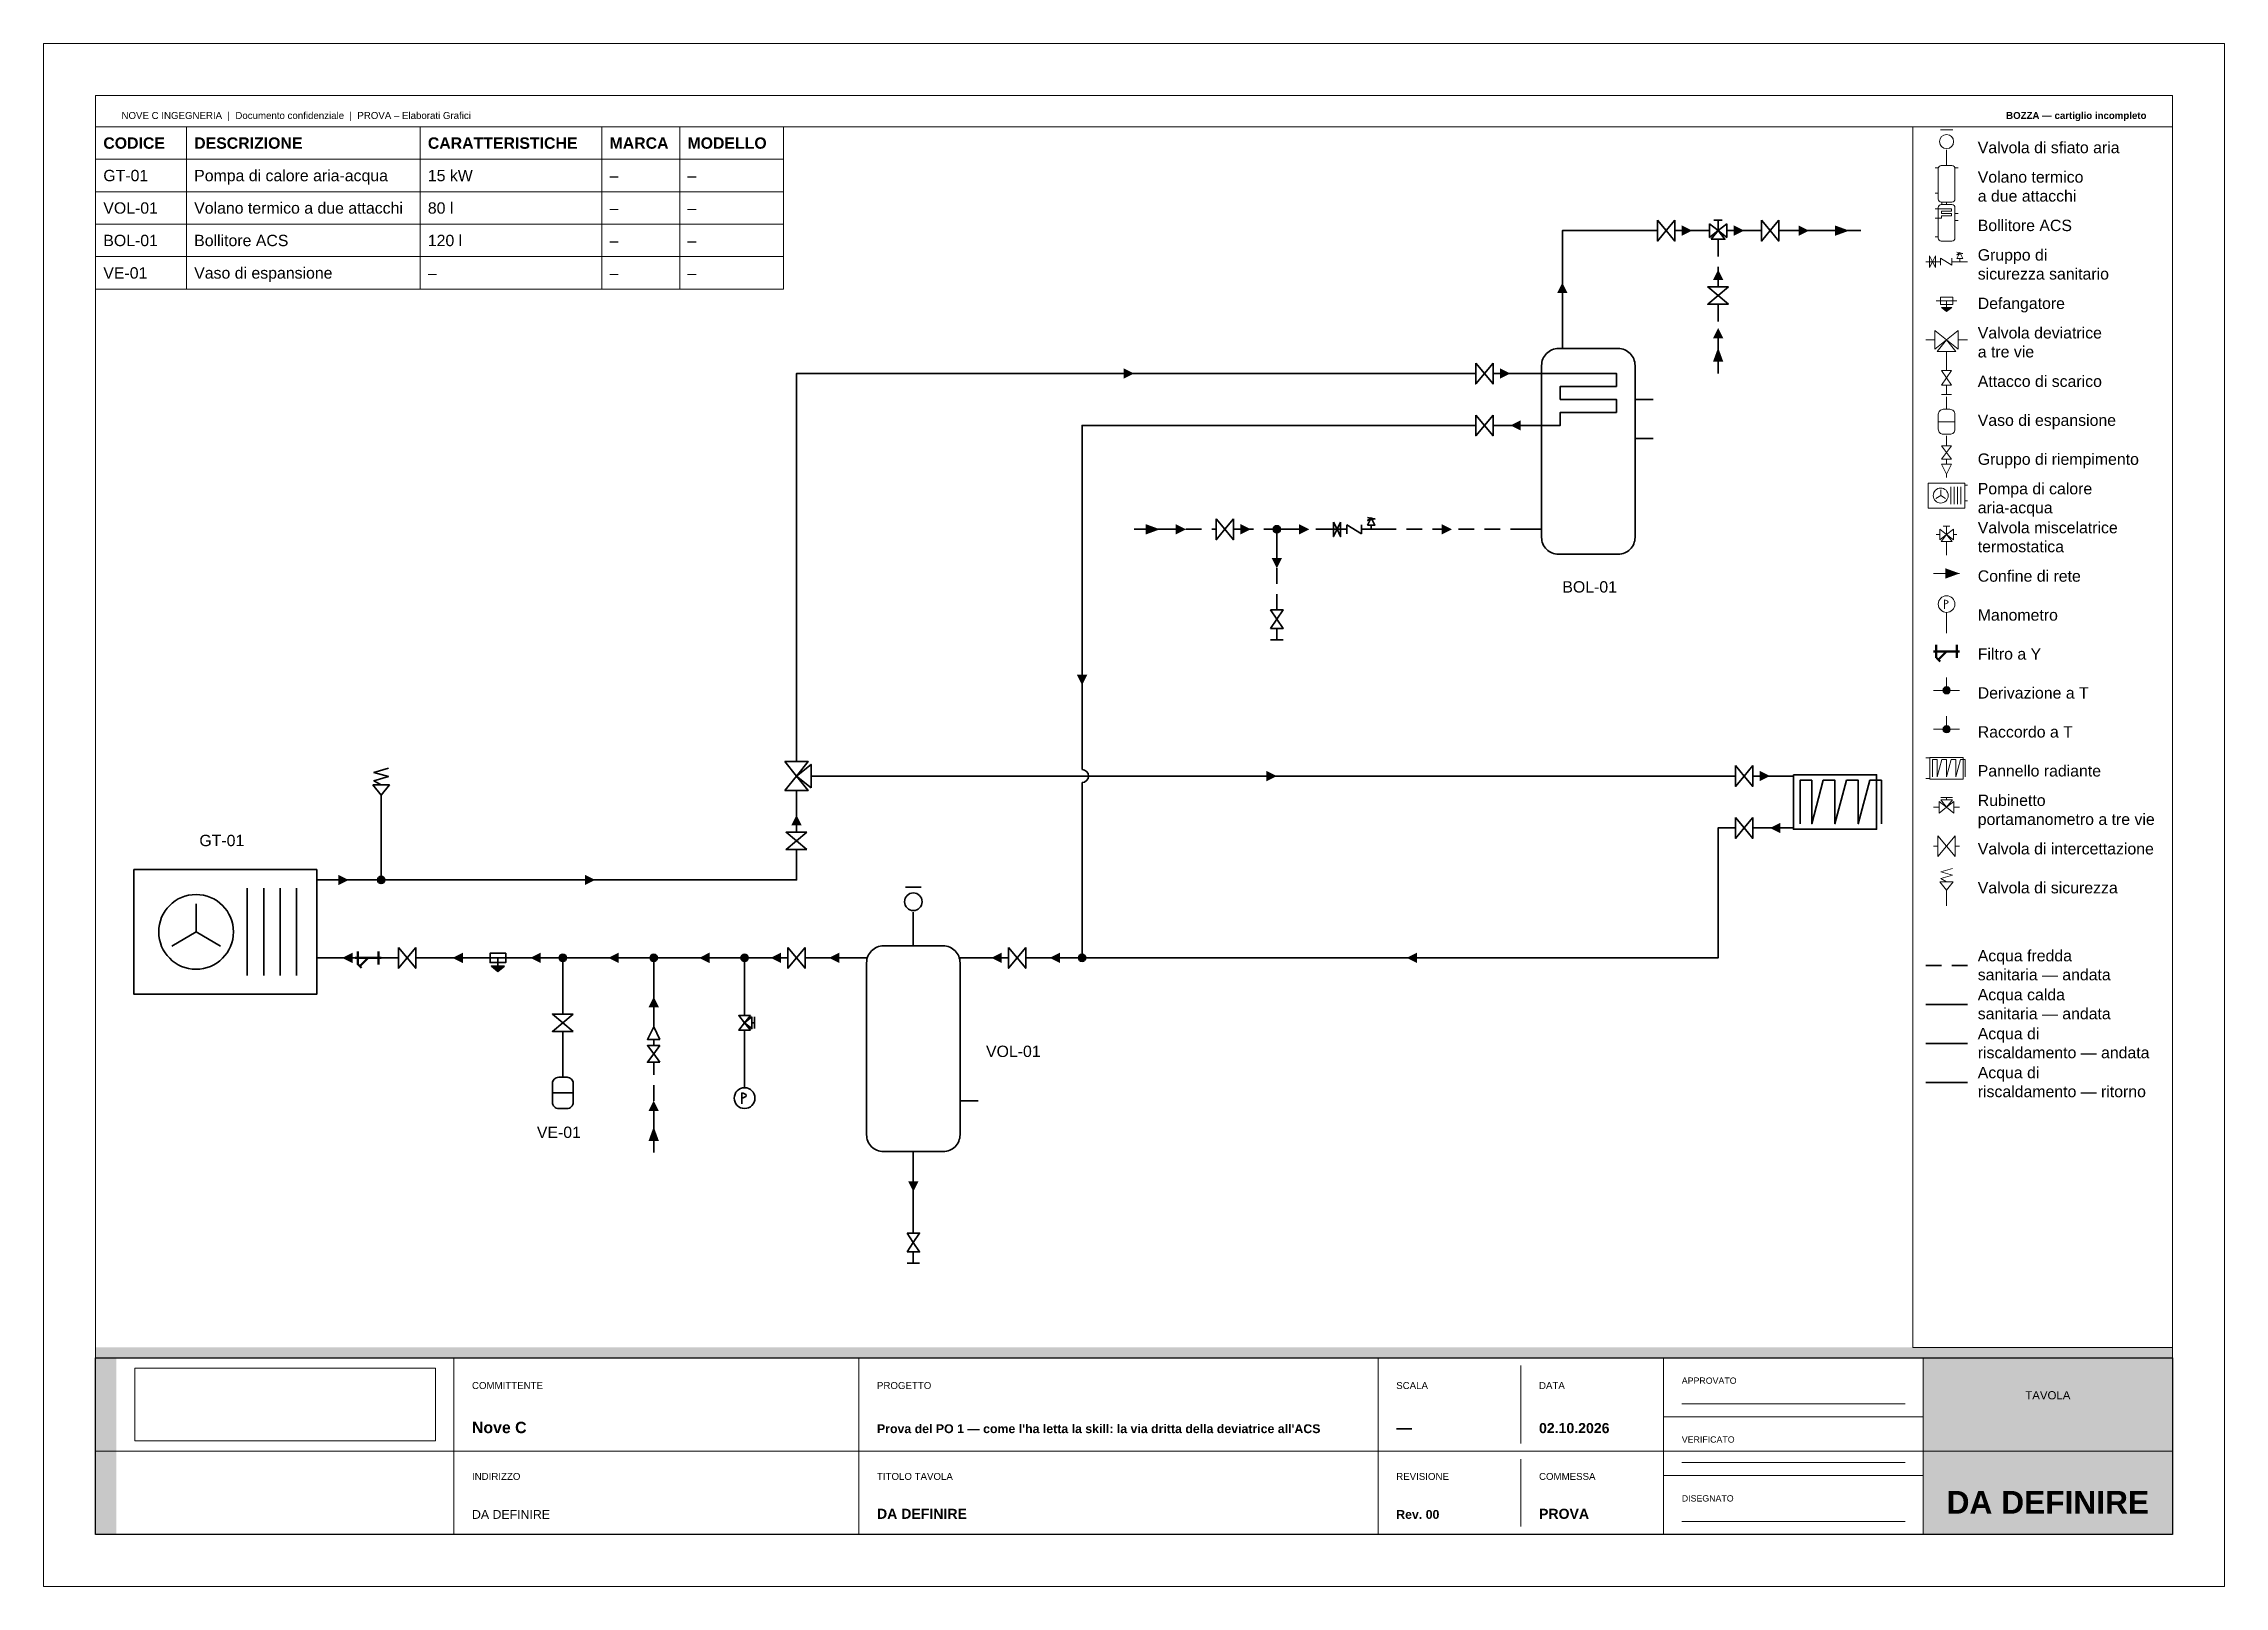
# Paper-space layout 'A3' of a CAD drawing. Header units: millimetres. Extents: x 0 to 420, y 0 to 297.
# The model-space entities are those that its viewports show. They can reach past a viewport. Long polylines and large blocks are cut down to what shows.
import ezdxf
from ezdxf.enums import TextEntityAlignment as Align

# ---------------------------------------------------------------- set-up
doc = ezdxf.new("R2010")
doc.units = ezdxf.units.MM
doc.linetypes.add('NOVEC_TRATTO_3_2', pattern=[5, 3, -2])
doc.layers.add('G-ANNO-NPLT', color=7, linetype='Continuous', lineweight=18, plot=False)
for name, color, linetype, lineweight in [('G-ANNO-TTLB', 7, 'Continuous', 18), ('M-ANNO-IDEN', 7, 'Continuous', 18), ('M-ANNO-LEGN', 7, 'Continuous', 18), ('M-ANNO-SCHD', 7, 'Continuous', 18), ('M-DIAG-EQPM', 7, 'Continuous', 35)]:
    doc.layers.add(name, color=color, linetype=linetype, lineweight=lineweight)
for name, color, linetype, lineweight, true_color in [('M-HWTR-RETN', 142, 'Continuous', 35, 0x2471a3), ('M-HWTR-SPLY', 22, 'Continuous', 35, 0xc0392b), ('P-DOMW-CPIP', 161, 'NOVEC_TRATTO_3_2', 35, 0x5dade2), ('P-DOMW-HPIP', 30, 'Continuous', 35, 0xd68910)]:
    doc.layers.add(name, color=color, linetype=linetype, lineweight=lineweight, true_color=true_color)
doc.styles.add('NOVEC_ARIAL', font='arial.ttf')
doc.styles.add('NOVEC_ARIAL_GRASSETTO', font='arialbd.ttf')
picture_1 = doc.add_image_def('image1.jpg', size_in_pixel=(2961, 716))

# ---------------------------------------------------------------- blocks, each defined once
blk = doc.blocks.new('NoveC_FlowArrow')
h = blk.add_hatch(color=0)
h.dxf.hatch_style = 1
h.paths.add_polyline_path([(0, 0), (-2, 1), (-2, -1)])
blk = doc.blocks.new('NoveC_BufferTwoPort')
at = {"color": 0, "linetype": 'Continuous', "lineweight": -2}
for p, q in [((12.5, 0), (12.5, -2.7)), ((0, -5), (3.5, -5)), ((25, -5), (21.5, -5)), ((0, -32.5), (3.5, -32.5)), ((12.5, -45), (12.5, -42.3))]:
    blk.add_line(p, q, dxfattribs=at)
blk.add_lwpolyline([(6.74, -2.7), (18.26, -2.7, -0.414214), (21.5, -5.94), (21.5, -39.06, -0.414214), (18.26, -42.3), (6.74, -42.3, -0.414214), (3.5, -39.06), (3.5, -5.94, -0.414214)], format="xyb", close=True, dxfattribs=at)
blk = doc.blocks.new('NoveC_AirVent')
at = {"color": 0, "linetype": 'Continuous', "lineweight": -2}
for p, q in [((1, -1.4), (4, -1.4)), ((2.5, -10), (2.5, -6.2))]:
    blk.add_line(p, q, dxfattribs=at)
blk.add_circle((2.5, -4.2), 1.7, dxfattribs=at)
blk = doc.blocks.new('NoveC_DrainConnection')
at = {"color": 0, "linetype": 'Continuous', "lineweight": -2}
for p, q in [((2.5, 0), (2.5, -3)), ((2.5, -6.6), (2.5, -8.8)), ((1.3, -8.8), (3.7, -8.8))]:
    blk.add_line(p, q, dxfattribs=at)
for points in [[(1.3, -3), (3.7, -3), (2.5, -4.8)], [(1.3, -6.6), (3.7, -6.6), (2.5, -4.8)]]:
    blk.add_lwpolyline(points, close=True, dxfattribs=at)
blk = doc.blocks.new('NoveC_TeeBranch')
at = {"linetype": 'Continuous', "lineweight": -2}
h = blk.add_hatch(color=0, dxfattribs=at)
h.dxf.hatch_style = 1
h.paths.add_polyline_path([(1.8, -2.5, 1), (3.2, -2.5, 1)])
at = {"color": 0, "linetype": 'Continuous', "lineweight": -2}
for p, q in [((2.5, 0), (2.5, -2.5)), ((0, -2.5), (5, -2.5))]:
    blk.add_line(p, q, dxfattribs=at)
blk.add_circle((2.5, -2.5), 0.7, dxfattribs=at)
blk = doc.blocks.new('NoveC_NetworkBoundary')
at = {"color": 0, "linetype": 'Continuous', "lineweight": -2}
blk.add_line((0, -2.5), (5, -2.5), dxfattribs=at)
blk = doc.blocks.new('NoveC_HeatPumpAirWater')
at = {"color": 0, "linetype": 'Continuous', "lineweight": -2}
for p, q in [((24.224, -6.6), (24.224, -23.4)), ((27.392, -6.6), (27.392, -23.4)), ((30.56, -6.6), (30.56, -23.4)), ((33.728, -6.6), (33.728, -23.4)), ((40, -5), (37.6, -5)), ((14.368, -15), (14.368, -9.6)), ((14.368, -15), (9.688, -17.736)), ((14.368, -15), (19.048, -17.736)), ((40, -20), (37.6, -20))]:
    blk.add_line(p, q, dxfattribs=at)
blk.add_lwpolyline([(2.4, -3), (37.6, -3), (37.6, -27), (2.4, -27)], close=True, dxfattribs=at)
blk.add_circle((14.368, -15), 7.2, dxfattribs=at)
blk = doc.blocks.new('NoveC_UnderfloorPanel')
at = {"color": 0, "linetype": 'Continuous', "lineweight": -2}
for p, q in [((0, -2.5), (2, -2.5)), ((0, -12.5), (2, -12.5))]:
    blk.add_line(p, q, dxfattribs=at)
blk.add_lwpolyline([(2, -2.25), (18, -2.25), (18, -12.75), (2, -12.75)], close=True, dxfattribs=at)
blk.add_lwpolyline([(3.28, -11.7), (3.28, -3.3), (5.52, -3.3), (5.52, -11.7), (7.76, -3.3), (10, -3.3), (10, -11.7), (12.24, -3.3), (14.48, -3.3), (14.48, -11.7), (16.72, -3.3), (18.96, -3.3), (18.96, -11.7)], dxfattribs=at)
blk = doc.blocks.new('NoveC_DhwCylinder')
at = {"color": 0, "linetype": 'Continuous', "lineweight": -2}
for p, q in [((7.5, 0), (7.5, -2.7)), ((25, -12.5), (21.5, -12.5)), ((25, -20), (21.5, -20)), ((0, -37.5), (3.5, -37.5))]:
    blk.add_line(p, q, dxfattribs=at)
blk.add_lwpolyline([(6.74, -2.7), (18.26, -2.7, -0.414214), (21.5, -5.94), (21.5, -39.06, -0.414214), (18.26, -42.3), (6.74, -42.3, -0.414214), (3.5, -39.06), (3.5, -5.94, -0.414214)], format="xyb", close=True, dxfattribs=at)
blk.add_lwpolyline([(0, -7.5), (7.1, -7.5), (17.9, -7.5), (17.9, -10), (7.1, -10), (7.1, -12.5), (17.9, -12.5), (17.9, -15), (7.1, -15), (7.1, -17.5), (0, -17.5)], dxfattribs=at)
blk = doc.blocks.new('NoveC_MixingValveThermostatic')
at = {"color": 0, "linetype": 'Continuous', "lineweight": -2}
for p, q in [((1.7, -3), (3.3, -3)), ((2.5, -5), (2.5, -3)), ((0, -5), (0.85, -5)), ((2.5, -6.65), (2.5, -10)), ((4.15, -5), (5, -5))]:
    blk.add_line(p, q, dxfattribs=at)
for points in [[(0.85, -3.68), (0.85, -6.32), (2.5, -5)], [(4.15, -3.68), (4.15, -6.32), (2.5, -5)], [(1.18, -6.65), (3.82, -6.65), (2.5, -5)]]:
    blk.add_lwpolyline(points, close=True, dxfattribs=at)
blk = doc.blocks.new('NoveC_ValveSafety')
at = {"color": 0, "linetype": 'Continuous', "lineweight": -2}
blk.add_line((2.5, -10), (2.5, -6.2), dxfattribs=at)
blk.add_lwpolyline([(0.9, -4.2), (4.1, -4.2), (2.5, -6.2)], close=True, dxfattribs=at)
blk.add_lwpolyline([(2.5, -4.2), (1.1, -3.4), (3.9, -2.6), (1.1, -1.8), (3.9, -1)], dxfattribs=at)
blk = doc.blocks.new('NoveC_DivertingValve3way')
at = {"color": 0, "linetype": 'Continuous', "lineweight": -2}
for p, q in [((0, -5), (2.2, -5)), ((5, -7.8), (5, -10)), ((7.8, -5), (10, -5))]:
    blk.add_line(p, q, dxfattribs=at)
for points in [[(2.2, -2.76), (2.2, -7.24), (5, -5)], [(7.8, -2.76), (7.8, -7.24), (5, -5)], [(2.76, -7.8), (7.24, -7.8), (5, -5)]]:
    blk.add_lwpolyline(points, close=True, dxfattribs=at)
blk = doc.blocks.new('NoveC_PressureGauge')
at = {"color": 0, "linetype": 'Continuous', "lineweight": -2}
blk.add_line((2.5, -10), (2.5, -5), dxfattribs=at)
blk.add_circle((2.5, -3), 2, dxfattribs=at)
blk = doc.blocks.new('NoveC_PressureGauge_Lettera')
at = {"color": 0, "linetype": 'Continuous', "lineweight": -2}
blk.add_line((-0.5, 1), (-0.5, -1.1), dxfattribs=at)
blk.add_lwpolyline([(-0.5, 1), (-0.24, 0.92), (-0.03, 0.83), (0.14, 0.75), (0.26, 0.67), (0.33, 0.58), (0.35, 0.5), (0.33, 0.42), (0.26, 0.33), (0.14, 0.25), (-0.03, 0.17), (-0.24, 0.08), (-0.5, 0)], dxfattribs=at)
blk = doc.blocks.new('NoveC_FillingUnit')
at = {"color": 0, "linetype": 'Continuous', "lineweight": -2}
for p, q in [((2.5, 0), (2.5, -2.4)), ((2.5, -5.6), (2.5, -6.8)), ((2.5, -9.2), (2.5, -10))]:
    blk.add_line(p, q, dxfattribs=at)
for points in [[(1.3, -2.4), (3.7, -2.4), (2.5, -4)], [(1.3, -5.6), (3.7, -5.6), (2.5, -4)], [(1.3, -6.8), (3.7, -6.8), (2.5, -9.2)]]:
    blk.add_lwpolyline(points, close=True, dxfattribs=at)
blk = doc.blocks.new('NoveC_ExpansionConnection')
at = {"color": 0, "linetype": 'Continuous', "lineweight": -2}
for p, q in [((2.5, 0), (2.5, -3)), ((0.5, -6), (4.5, -6))]:
    blk.add_line(p, q, dxfattribs=at)
blk.add_lwpolyline([(1.7, -3), (3.3, -3, -0.414214), (4.5, -4.2), (4.5, -7.8, -0.414214), (3.3, -9), (1.7, -9, -0.414214), (0.5, -7.8), (0.5, -4.2, -0.414214)], format="xyb", close=True, dxfattribs=at)
blk = doc.blocks.new('NoveC_TeeJunction')
at = {"linetype": 'Continuous', "lineweight": -2}
h = blk.add_hatch(color=0, dxfattribs=at)
h.dxf.hatch_style = 1
h.paths.add_polyline_path([(1.8, -2.5, 1), (3.2, -2.5, 1)])
at = {"color": 0, "linetype": 'Continuous', "lineweight": -2}
for p, q in [((2.5, 0), (2.5, -2.5)), ((0, -2.5), (5, -2.5))]:
    blk.add_line(p, q, dxfattribs=at)
blk.add_circle((2.5, -2.5), 0.7, dxfattribs=at)
blk = doc.blocks.new('NoveC_ValveIsolation')
at = {"color": 0, "linetype": 'Continuous', "lineweight": -2}
for p, q in [((0, -2.5), (0.8333, -2.5)), ((4.1667, -2.5), (5, -2.5))]:
    blk.add_line(p, q, dxfattribs=at)
for points in [[(0.8333, -0.5), (0.8333, -4.5), (2.5, -2.5)], [(4.1667, -0.5), (4.1667, -4.5), (2.5, -2.5)]]:
    blk.add_lwpolyline(points, close=True, dxfattribs=at)
blk = doc.blocks.new('NoveC_DirtSeparator')
at = {"linetype": 'Continuous', "lineweight": -2}
h = blk.add_hatch(color=0, dxfattribs=at)
h.dxf.hatch_style = 1
h.paths.add_polyline_path([(1.25, -6.6), (3.75, -6.6), (2.5, -7.6)])
at = {"color": 0, "linetype": 'Continuous', "lineweight": -2}
for p, q in [((0, -5), (5, -5)), ((2.5, -5), (2.5, -7.6))]:
    blk.add_line(p, q, dxfattribs=at)
for points in [[(1, -4.1), (4, -4.1), (4, -5.9), (1, -5.9)], [(1.25, -6.6), (3.75, -6.6), (2.5, -7.6)]]:
    blk.add_lwpolyline(points, close=True, dxfattribs=at)
blk = doc.blocks.new('NoveC_Strainer')
at = {"color": 0, "linetype": 'Continuous', "lineweight": -2}
for p, q in [((0, -2.5), (5, -2.5)), ((0.5, -1.25), (0.5, -3.75)), ((0.5464, -3.7464), (1.2536, -4.4536)), ((2.5, -2.5), (0.9, -4.1)), ((4.5, -1.25), (4.5, -3.75))]:
    blk.add_line(p, q, dxfattribs=at)
blk = doc.blocks.new('NoveC_ValveGaugeCock3way')
at = {"color": 0, "linetype": 'Continuous', "lineweight": -2}
for p, q in [((0, -2.5), (1.1, -2.5)), ((1.38, -0.6), (3.62, -0.6)), ((2.5, -1.1), (2.5, -0.6)), ((3.9, -2.5), (5, -2.5))]:
    blk.add_line(p, q, dxfattribs=at)
for points in [[(1.1, -1.38), (1.1, -3.62), (2.5, -2.5)], [(1.38, -1.1), (3.62, -1.1), (2.5, -2.5)], [(3.9, -1.38), (3.9, -3.62), (2.5, -2.5)]]:
    blk.add_lwpolyline(points, close=True, dxfattribs=at)
blk = doc.blocks.new('NoveC_DhwSafetyGroup')
at = {"color": 0, "linetype": 'Continuous', "lineweight": -2}
for p, q in [((0, -2.5), (3.5, -2.5)), ((3.5, -1.66), (3.5, -3.34)), ((3.5, -1.66), (6.3, -3.34)), ((6.3, -1.66), (6.3, -3.34)), ((6.3, -2.5), (10, -2.5)), ((8.2, -2.5), (8.2, -1.7))]:
    blk.add_line(p, q, dxfattribs=at)
for points in [[(0.9, -1.1), (0.9, -3.9), (1.6, -2.5)], [(2.3, -1.1), (2.3, -3.9), (1.6, -2.5)], [(7.5, -1.7), (8.9, -1.7), (8.2, -0.3)]]:
    blk.add_lwpolyline(points, close=True, dxfattribs=at)
blk.add_lwpolyline([(8.2, -0.3), (7.5, -0.8), (8.9, -0.5), (7.5, -0.2)], dxfattribs=at)

msp = doc.modelspace()

# ---------------------------------------------------------------- linework, layer by layer
at = {"layer": 'M-ANNO-LEGN', "color": 161, "linetype": 'NOVEC_TRATTO_3_2', "lineweight": 35, "true_color": 0x5dade2}
msp.add_line((362.5, 119.5), (370.5, 119.5), dxfattribs=at)
at = {"layer": 'M-ANNO-LEGN', "color": 30, "linetype": 'Continuous', "lineweight": 35, "true_color": 0xd68910}
msp.add_line((362.5, 112), (370.5, 112), dxfattribs=at)
at = {"layer": 'M-ANNO-LEGN', "color": 22, "linetype": 'Continuous', "lineweight": 35, "true_color": 0xc0392b}
msp.add_line((362.5, 104.5), (370.5, 104.5), dxfattribs=at)
at = {"layer": 'M-ANNO-LEGN', "color": 142, "linetype": 'Continuous', "lineweight": 35, "true_color": 0x2471a3}
msp.add_line((362.5, 97), (370.5, 97), dxfattribs=at)
at = {"layer": 'M-ANNO-LEGN'}
msp.add_lwpolyline([(360, 281), (410, 281), (410, 46), (360, 46)], close=True, dxfattribs=at)
at = {"layer": 'M-ANNO-SCHD'}
for p, q in [((10, 281), (142.5, 281)), ((10, 281), (10, 249.75)), ((27.5, 281), (27.5, 249.75)), ((72.5, 281), (72.5, 249.75)), ((107.5, 281), (107.5, 249.75)), ((122.5, 281), (122.5, 249.75)), ((142.5, 281), (142.5, 249.75)), ((10, 274.75), (142.5, 274.75)), ((10, 268.5), (142.5, 268.5)), ((10, 262.25), (142.5, 262.25)), ((10, 256), (142.5, 256)), ((10, 249.75), (142.5, 249.75))]:
    msp.add_line(p, q, dxfattribs=at)
at = {"layer": 'M-HWTR-RETN', "flags": 128}
for points in [[(275, 223.5), (200, 223.5), (200, 157.25)], [(285, 223.5), (280, 223.5)], [(200, 154.75), (200, 123.5)], [(325, 146), (322.5, 146), (322.5, 121), (202.5, 121)], [(335, 146), (330, 146)], [(60, 121), (55, 121)], [(67.5, 121), (65, 121)], [(85, 121), (72.5, 121)], [(97.5, 121), (90, 121)], [(100, 118.5), (100, 111)], [(115, 121), (102.5, 121)], [(117.5, 108.5), (117.5, 118.5)], [(132.5, 121), (120, 121)], [(135, 118.5), (135, 111)], [(142.5, 121), (137.5, 121)], [(155, 121), (147.5, 121)], [(185, 121), (180, 121)], [(197.5, 121), (190, 121)], [(100, 106), (100, 101)], [(135, 106), (135, 101)]]:
    msp.add_lwpolyline(points, dxfattribs=at)
at = {"layer": 'M-HWTR-RETN', "linetype": 'Continuous'}
msp.add_arc((200, 156), 1.25, 270, 90, dxfattribs=at)
at = {"layer": 'M-HWTR-SPLY', "flags": 128}
for points in [[(145, 161), (145, 233.5), (275, 233.5)], [(280, 233.5), (285, 233.5)], [(150, 156), (325, 156)], [(330, 156), (335, 156)], [(65, 138.5), (65, 148.5)], [(145, 146), (145, 151)], [(67.5, 136), (145, 136), (145, 141)], [(55, 136), (62.5, 136)], [(167.5, 81), (167.5, 71)]]:
    msp.add_lwpolyline(points, dxfattribs=at)
at = {"layer": 'P-DOMW-CPIP', "flags": 128}
for points in [[(322.5, 251), (322.5, 256)], [(322.5, 238.5), (322.5, 246)], [(215, 203.5), (225, 203.5)], [(230, 203.5), (235, 203.5)], [(240, 203.5), (247.5, 203.5)], [(257.5, 203.5), (285, 203.5)], [(237.5, 201), (237.5, 191)], [(117.5, 88.5), (117.5, 98.5)]]:
    msp.add_lwpolyline(points, dxfattribs=at)
at = {"layer": 'P-DOMW-HPIP', "flags": 128}
for points in [[(292.5, 241), (292.5, 261), (310, 261)], [(315, 261), (320, 261)], [(325, 261), (330, 261)], [(335, 261), (345, 261)]]:
    msp.add_lwpolyline(points, dxfattribs=at)

# ---------------------------------------------------------------- block references
at = {"layer": 'M-ANNO-LEGN', "lineweight": 18}
for name, p, xscale, yscale in [('NoveC_AirVent', (364.5, 281.5), 0.8, 0.8), ('NoveC_BufferTwoPort', (364.27778, 274), 0.17777777777777778, 0.17777777777777778), ('NoveC_DhwCylinder', (364.27778, 266.5), 0.17777777777777778, 0.17777777777777778), ('NoveC_DhwSafetyGroup', (362.5, 257), 0.8, 0.8), ('NoveC_DirtSeparator', (364.5, 251.5), 0.8, 0.8), ('NoveC_DivertingValve3way', (362.5, 244), 0.8, 0.8), ('NoveC_DrainConnection', (364.5, 236.5), 0.8, 0.8), ('NoveC_ExpansionConnection', (364.5, 229), 0.8, 0.8), ('NoveC_FillingUnit', (364.5, 221.5), 0.8, 0.8), ('NoveC_HeatPumpAirWater', (362.5, 213), 0.2, 0.2), ('NoveC_MixingValveThermostatic', (364.5, 206.5), 0.8, 0.8), ('NoveC_PressureGauge', (364.5, 191.5), 0.8, 0.8), ('NoveC_PressureGauge_Lettera', (366.5, 189.1), 0.8, 0.8), ('NoveC_UnderfloorPanel', (362.5, 160.5), 0.4, 0.4), ('NoveC_ValveSafety', (364.5, 139), 0.8, 0.8)]:
    msp.add_blockref(name, p, dxfattribs=dict(at, xscale=xscale, yscale=yscale))
for name, p in [('NoveC_NetworkBoundary', (364, 197.5)), ('NoveC_TeeBranch', (364, 175)), ('NoveC_TeeJunction', (364, 167.5)), ('NoveC_ValveGaugeCock3way', (364, 152.5)), ('NoveC_ValveIsolation', (364, 145))]:
    msp.add_blockref(name, p, dxfattribs=at)
at = {"layer": 'M-ANNO-LEGN', "lineweight": 50}
msp.add_blockref('NoveC_Strainer', (364, 182.5), dxfattribs=at)
at = {"layer": 'M-DIAG-EQPM'}
for name, p in [('NoveC_ValveIsolation', (310, 263.5)), ('NoveC_MixingValveThermostatic', (320, 266)), ('NoveC_ValveIsolation', (330, 263.5)), ('NoveC_DhwCylinder', (285, 241)), ('NoveC_ValveIsolation', (275, 236)), ('NoveC_ValveIsolation', (275, 226)), ('NoveC_DhwSafetyGroup', (247.5, 206)), ('NoveC_NetworkBoundary', (210, 206)), ('NoveC_ValveIsolation', (225, 206)), ('NoveC_DrainConnection', (235, 191)), ('NoveC_ValveSafety', (62.5, 158.5)), ('NoveC_ValveIsolation', (325, 158.5)), ('NoveC_UnderfloorPanel', (335, 158.5)), ('NoveC_ValveIsolation', (325, 148.5)), ('NoveC_HeatPumpAirWater', (15, 141)), ('NoveC_TeeBranch', (62.5, 138.5)), ('NoveC_AirVent', (165, 136)), ('NoveC_ValveIsolation', (67.5, 123.5)), ('NoveC_ValveIsolation', (142.5, 123.5)), ('NoveC_ValveIsolation', (185, 123.5)), ('NoveC_TeeJunction', (197.5, 123.5)), ('NoveC_ExpansionConnection', (97.5, 101)), ('NoveC_PressureGauge_Lettera', (135, 94)), ('NoveC_DrainConnection', (165, 71))]:
    msp.add_blockref(name, p, dxfattribs=at)
for name, p, xscale in [('NoveC_FlowArrow', (347.75, 261), 1.375), ('NoveC_NetworkBoundary', (350, 263.5), -1), ('NoveC_FlowArrow', (215, 203.5), 1.375), ('NoveC_FlowArrow', (369, 195), 1.375), ('NoveC_BufferTwoPort', (180, 126), -1), ('NoveC_DirtSeparator', (90, 126), -1)]:
    msp.add_blockref(name, p, dxfattribs=dict(at, xscale=xscale))
for name, p, rotation in [('NoveC_ValveIsolation', (325, 251), 270), ('NoveC_TeeBranch', (240, 201), 180), ('NoveC_DivertingValve3way', (140, 151), 90), ('NoveC_ValveIsolation', (147.5, 146), 270), ('NoveC_TeeBranch', (102.5, 118.5), 180), ('NoveC_TeeBranch', (120, 118.5), 180), ('NoveC_TeeBranch', (137.5, 118.5), 180), ('NoveC_ValveIsolation', (102.5, 111), 270), ('NoveC_ValveGaugeCock3way', (137.5, 111), 270), ('NoveC_FillingUnit', (120, 98.5), 180), ('NoveC_PressureGauge', (137.5, 91), 180)]:
    msp.add_blockref(name, p, dxfattribs=dict(at, rotation=rotation))
for name, p, xscale, rotation in [('NoveC_FlowArrow', (322.5, 238.5), 1.375, 90), ('NoveC_NetworkBoundary', (325, 233.5), -1, 270), ('NoveC_FlowArrow', (117.5, 88.5), 1.375, 90), ('NoveC_NetworkBoundary', (120, 83.5), -1, 270)]:
    msp.add_blockref(name, p, dxfattribs=dict(at, xscale=xscale, rotation=rotation))
at = {"layer": 'M-DIAG-EQPM', "lineweight": 50}
msp.add_blockref('NoveC_Strainer', (60, 123.5), dxfattribs=at)
at = {"layer": 'M-HWTR-RETN'}
for p, rotation in [((282.5, 223.5), 180), ((200, 173.5), 270), ((332.5, 146), 180), ((57.5, 121), 180), ((78.75, 121), 180), ((93.75, 121), 180), ((108.75, 121), 180), ((126.25, 121), 180), ((140, 121), 180), ((151.25, 121), 180), ((182.5, 121), 180), ((193.75, 121), 180), ((262.5, 121), 180), ((117.5, 113.5), 90)]:
    msp.add_blockref('NoveC_FlowArrow', p, dxfattribs=dict(at, rotation=rotation))
at = {"layer": 'M-HWTR-SPLY'}
for p in [(210, 233.5), (282.5, 233.5), (237.5, 156), (332.5, 156), (58.75, 136), (106.25, 136)]:
    msp.add_blockref('NoveC_FlowArrow', p, dxfattribs=at)
for p, rotation in [((145, 148.5), 90), ((167.5, 76), 270)]:
    msp.add_blockref('NoveC_FlowArrow', p, dxfattribs=dict(at, rotation=rotation))
at = {"layer": 'P-DOMW-CPIP'}
for p, rotation in [((322.5, 253.5), 90), ((322.5, 242.25), 90), ((237.5, 196), 270), ((117.5, 93.5), 90)]:
    msp.add_blockref('NoveC_FlowArrow', p, dxfattribs=dict(at, rotation=rotation))
for p in [(220, 203.5), (232.5, 203.5), (243.75, 203.5), (271.25, 203.5)]:
    msp.add_blockref('NoveC_FlowArrow', p, dxfattribs=at)
at = {"layer": 'P-DOMW-HPIP'}
for p in [(317.5, 261), (327.5, 261), (340, 261)]:
    msp.add_blockref('NoveC_FlowArrow', p, dxfattribs=at)
at = {"layer": 'P-DOMW-HPIP', "rotation": 90}
msp.add_blockref('NoveC_FlowArrow', (292.5, 251), dxfattribs=at)

# ---------------------------------------------------------------- texts
at = {"layer": 'M-ANNO-IDEN', "style": 'NOVEC_ARIAL'}
for s, p in [('BOL-01', (292.5, 191.325)), ('GT-01', (30, 142.5)), ('VOL-01', (181.5, 101.9125)), ('VE-01', (95, 86.325))]:
    msp.add_text(s, height=2.1844, dxfattribs=at).set_placement(p)
at = {"layer": 'M-ANNO-LEGN', "style": 'NOVEC_ARIAL'}
for s, p in [('Valvola di sfiato aria', (372.5, 275.9125)), ('Volano termico', (372.5, 270.2381)), ('a due attacchi', (372.5, 266.5869)), ('Bollitore ACS', (372.5, 260.9125)), ('Gruppo di', (372.5, 255.2381)), ('sicurezza sanitario', (372.5, 251.5869)), ('Defangatore', (372.5, 245.9125)), ('Valvola deviatrice', (372.5, 240.2381)), ('a tre vie', (372.5, 236.5869)), ('Attacco di scarico', (372.5, 230.9125)), ('Vaso di espansione', (372.5, 223.4125)), ('Gruppo di riempimento', (372.5, 215.9125)), ('Pompa di calore', (372.5, 210.2381)), ('aria-acqua', (372.5, 206.5869)), ('Valvola miscelatrice', (372.5, 202.7381)), ('termostatica', (372.5, 199.0869)), ('Confine di rete', (372.5, 193.4125)), ('Manometro', (372.5, 185.9125)), ('Filtro a Y', (372.5, 178.4125)), ('Derivazione a T', (372.5, 170.9125)), ('Raccordo a T', (372.5, 163.4125)), ('Pannello radiante', (372.5, 155.9125)), ('Rubinetto', (372.5, 150.2381)), ('portamanometro a tre vie', (372.5, 146.5869)), ('Valvola di intercettazione', (372.5, 140.9125)), ('Valvola di sicurezza', (372.5, 133.4125)), ('Acqua fredda', (372.5, 120.3256)), ('sanitaria — andata', (372.5, 116.6744)), ('Acqua calda', (372.5, 112.8256)), ('sanitaria — andata', (372.5, 109.1744)), ('Acqua di', (372.5, 105.3256)), ('riscaldamento — andata', (372.5, 101.6744)), ('Acqua di', (372.5, 97.8256)), ('riscaldamento — ritorno', (372.5, 94.1744))]:
    msp.add_text(s, height=2.1844, dxfattribs=at).set_placement(p)
at = {"layer": 'M-ANNO-SCHD'}
for s, style, p in [('CODICE', 'NOVEC_ARIAL_GRASSETTO', (11.5, 276.76375)), ('DESCRIZIONE', 'NOVEC_ARIAL_GRASSETTO', (29, 276.76375)), ('CARATTERISTICHE', 'NOVEC_ARIAL_GRASSETTO', (74, 276.76375)), ('MARCA', 'NOVEC_ARIAL_GRASSETTO', (109, 276.76375)), ('MODELLO', 'NOVEC_ARIAL_GRASSETTO', (124, 276.76375)), ('GT-01', 'NOVEC_ARIAL', (11.5, 270.51375)), ('Pompa di calore aria-acqua', 'NOVEC_ARIAL', (29, 270.51375)), ('15 kW', 'NOVEC_ARIAL', (74, 270.51375)), ('–', 'NOVEC_ARIAL', (109, 270.51375)), ('–', 'NOVEC_ARIAL', (124, 270.51375)), ('VOL-01', 'NOVEC_ARIAL', (11.5, 264.26375)), ('Volano termico a due attacchi', 'NOVEC_ARIAL', (29, 264.26375)), ('80 l', 'NOVEC_ARIAL', (74, 264.26375)), ('–', 'NOVEC_ARIAL', (109, 264.26375)), ('–', 'NOVEC_ARIAL', (124, 264.26375)), ('BOL-01', 'NOVEC_ARIAL', (11.5, 258.01375)), ('Bollitore ACS', 'NOVEC_ARIAL', (29, 258.01375)), ('120 l', 'NOVEC_ARIAL', (74, 258.01375)), ('–', 'NOVEC_ARIAL', (109, 258.01375)), ('–', 'NOVEC_ARIAL', (124, 258.01375)), ('VE-01', 'NOVEC_ARIAL', (11.5, 251.76375)), ('Vaso di espansione', 'NOVEC_ARIAL', (29, 251.76375)), ('–', 'NOVEC_ARIAL', (74, 251.76375)), ('–', 'NOVEC_ARIAL', (109, 251.76375)), ('–', 'NOVEC_ARIAL', (124, 251.76375))]:
    msp.add_text(s, height=2.1844, dxfattribs=dict(at, style=style)).set_placement(p)

psp = doc.layouts.new('A3')

# ---------------------------------------------------------------- hatches: boundary and pattern name
at = {"layer": 'G-ANNO-TTLB', "true_color": 0x2abfbf}
h = psp.add_hatch(color=133, dxfattribs=at)
h.dxf.hatch_style = 1
h.paths.add_polyline_path([(10, 46), (410, 46), (410, 44), (10, 44)])
at = {"layer": 'G-ANNO-TTLB', "true_color": 0x1c2e4a}
h = psp.add_hatch(color=159, dxfattribs=at)
h.dxf.hatch_style = 1
h.paths.add_polyline_path([(10, 44), (14, 44), (14, 10), (10, 10)])
at = {"layer": 'G-ANNO-TTLB', "true_color": 0x2abfbf}
h = psp.add_hatch(color=133, dxfattribs=at)
h.dxf.hatch_style = 1
h.paths.add_polyline_path([(362, 46), (410, 46), (410, 44), (362, 44)])
at = {"layer": 'G-ANNO-TTLB', "true_color": 0x1c2e4a}
h = psp.add_hatch(color=159, dxfattribs=at)
h.dxf.hatch_style = 1
h.paths.add_polyline_path([(362, 44), (410, 44), (410, 10), (362, 10)])

# ---------------------------------------------------------------- linework, layer by layer
at = {"layer": 'G-ANNO-TTLB', "color": 254, "lineweight": 9, "true_color": 0xe0e0e0}
for p, q in [((14, 281), (406, 281)), ((79, 10), (79, 44)), ((284.5, 27.5), (284.5, 42.5)), ((315.5, 35.167), (358.5, 35.167)), ((312, 32.667), (362, 32.667)), ((284.5, 11.5), (284.5, 24.5)), ((312, 21.333), (362, 21.333)), ((315.5, 23.833), (358.5, 23.833)), ((315.5, 12.5), (358.5, 12.5))]:
    psp.add_line(p, q, dxfattribs=at)
at = {"layer": 'G-ANNO-TTLB', "color": 159, "lineweight": 15, "true_color": 0x1c2e4a}
for p, q in [((79, 10), (79, 44)), ((157, 10), (157, 44)), ((257, 10), (257, 44)), ((312, 10), (312, 44)), ((362, 10), (362, 44))]:
    psp.add_line(p, q, dxfattribs=at)
at = {"layer": 'G-ANNO-TTLB', "color": 254, "lineweight": 15, "true_color": 0xe0e0e0}
psp.add_line((10, 26), (410, 26), dxfattribs=at)
at = {"layer": 'G-ANNO-TTLB', "color": 159, "lineweight": 18, "true_color": 0x1c2e4a}
psp.add_lwpolyline([(10, 287), (410, 287), (410, 10), (10, 10)], close=True, dxfattribs=at)
at = {"layer": 'G-ANNO-TTLB', "color": 159, "lineweight": 30, "true_color": 0x1c2e4a}
psp.add_lwpolyline([(10, 44), (410, 44), (410, 10), (10, 10)], close=True, dxfattribs=at)

# ---------------------------------------------------------------- texts
at = {"layer": 'G-ANNO-TTLB', "color": 253, "true_color": 0x999999, "style": 'NOVEC_ARIAL'}
for s, height, p in [('NOVE C INGEGNERIA  |  Documento confidenziale  |  PROVA – Elaborati Grafici', 1.3349, (15, 282.5)), ('COMMITTENTE', 1.3349, (82.5, 38)), ('PROGETTO', 1.3349, (160.5, 38)), ('SCALA', 1.3349, (260.5, 38)), ('DATA', 1.3349, (288, 38)), ('APPROVATO', 1.2136, (315.5, 39)), ('VERIFICATO', 1.2136, (315.5, 27.667)), ('INDIRIZZO', 1.3349, (82.5, 20.5)), ('TITOLO TAVOLA', 1.3349, (160.5, 20.5)), ('REVISIONE', 1.3349, (260.5, 20.5)), ('COMMESSA', 1.3349, (288, 20.5)), ('DISEGNATO', 1.2136, (315.5, 16.333))]:
    psp.add_text(s, height=height, dxfattribs=at).set_placement(p)
at = {"layer": 'G-ANNO-TTLB', "color": 59, "true_color": 0x2d2d2d, "style": 'NOVEC_ARIAL_GRASSETTO'}
psp.add_text('BOZZA — cartiglio incompleto', height=1.3349, dxfattribs=at).set_placement((405, 282.5), align=Align.RIGHT)
at = {"layer": 'G-ANNO-TTLB', "color": 255, "true_color": 0xffffff, "transparency": 33554559, "style": 'NOVEC_ARIAL'}
psp.add_text('TAVOLA', height=1.5777, dxfattribs=at).set_placement((386, 36), align=Align.CENTER)
at = {"layer": 'G-ANNO-TTLB', "color": 59, "true_color": 0x2d2d2d}
for s, height, style, p in [('Nove C', 2.1844, 'NOVEC_ARIAL_GRASSETTO', (82.5, 29.5)), ("Prova del PO 1 — come l'ha letta la skill: la via dritta della deviatrice all'ACS", 1.6989, 'NOVEC_ARIAL_GRASSETTO', (160.5, 29.5)), ('—', 2.184, 'NOVEC_ARIAL_GRASSETTO', (260.5, 29.5)), ('02.10.2026', 1.9417, 'NOVEC_ARIAL_GRASSETTO', (288, 29.5)), ('DA DEFINIRE', 1.6989, 'NOVEC_ARIAL', (82.5, 13)), ('DA DEFINIRE', 1.9417, 'NOVEC_ARIAL_GRASSETTO', (160.5, 13)), ('Rev. 00', 1.6989, 'NOVEC_ARIAL_GRASSETTO', (260.5, 13)), ('PROVA', 1.9417, 'NOVEC_ARIAL_GRASSETTO', (288, 13))]:
    psp.add_text(s, height=height, dxfattribs=dict(at, style=style)).set_placement(p)
at = {"layer": 'G-ANNO-TTLB', "color": 255, "true_color": 0xffffff, "style": 'NOVEC_ARIAL_GRASSETTO'}
psp.add_text('DA DEFINIRE', height=4.3688, dxfattribs=at).set_placement((386, 14), align=Align.CENTER)

# ---------------------------------------------------------------- pictures from other files: only their frames are drawn
at = {"layer": 'G-ANNO-TTLB'}
image = psp.add_image(picture_1, insert=(17.552, 28), size_in_units=(57.896, 14), dxfattribs=at)

# ---------------------------------------------------------------- viewports
at = {"layer": 'G-ANNO-NPLT'}
psp.add_viewport(center=(210, 148.5), size=(420, 297), view_center_point=(210, 148.5), view_height=297, dxfattribs=at)

doc.saveas('drawing.dxf')
